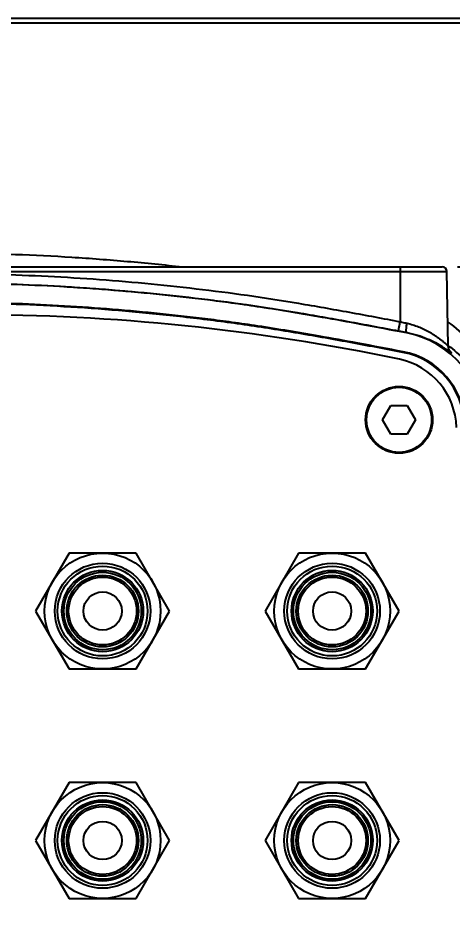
# Model space of a CAD drawing. Header units: millimetres. Extents: x 4086 to 8300, y 123 to 1549.
# Drawn here: x 6737.33 to 6748.68, y 656.05 to 679.99 of the extents above; entities that cross this region are included whole.
import ezdxf

# ---------------------------------------------------------------- set-up
doc = ezdxf.new("R2010")
doc.units = ezdxf.units.MM
doc.layers.add('外形图', color=7, linetype='Continuous')
doc.layers.add('尺寸标注', color=7, linetype='Continuous')
doc.styles.add('思源黑', font='SourceHanSansCN-Normal.ttf')
doc.dimstyles.new('尺寸标注_1_4比例', dxfattribs={"dimtxt": 7, "dimasz": 6, "dimexe": 2, "dimexo": 1.5, "dimgap": 1, "dimtad": 1, "dimdec": 1, "dimlfac": 4, "dimdsep": 46, "dimtxsty": '思源黑', "dimcen": 0.09, "dimadec": 0, "dimazin": 0, "dimtp": 0.01, "dimtm": 0.01, "dimtfac": 1, "dimtdec": 1, "dimtofl": 0, "dimtmove": 0, "dimatfit": 3, "dimfxl": 1, "dimtolj": 1, "dimarcsym": 0})

# ---------------------------------------------------------------- blocks, each defined once
blk = doc.blocks.new('*D943')
at = {"layer": 'Defpoints', "color": 0}
for p in [(6747.304, 673.487), (6761.373, 632.737), (6781.158, 632.737)]:
    blk.add_point(p, dxfattribs=at)
at = {"layer": '尺寸标注', "color": 0, "lineweight": -2}
for p, q in [((6748.804, 673.487), (6783.158, 673.487)), ((6781.158, 667.487), (6781.158, 638.737)), ((6762.873, 632.737), (6783.158, 632.737))]:
    blk.add_line(p, q, dxfattribs=at)
at = {"layer": '尺寸标注', "color": 0}
for points in [[(6782.158, 667.487), (6780.158, 667.487), (6781.158, 673.487)], [(6780.158, 638.737), (6782.158, 638.737), (6781.158, 632.737)]]:
    blk.add_solid(points, dxfattribs=at)
at = {"layer": '尺寸标注', "color": 0, "insert": (6776.529, 653.112), "char_height": 7, "attachment_point": 5, "rotation": 90, "style": '思源黑'}
blk.add_mtext('\\A1;163', dxfattribs=at)

msp = doc.modelspace()

# ---------------------------------------------------------------- linework, layer by layer
at = {"layer": '外形图'}
for p, q in [((6712.6766, 679.867), (6759.3815, 679.867)), ((6712.8015, 679.9868), (6759.2566, 679.9868)), ((6723.6519, 673.4868), (6748.4062, 673.4868)), ((6736.5837, 673.364), (6748.5312, 673.364)), ((6747.3069, 673.364), (6747.3074, 672.0528)), ((6748.5651, 671.4223), (6748.5312, 673.364)), ((6747.4785, 671.758), (6747.4809, 671.7708)), ((6747.3841, 671.2669), (6747.3808, 671.2498)), ((6748.5651, 671.4222), (6748.5651, 671.4223)), ((6748.5655, 671.4244), (6748.5661, 671.424)), ((6746.8491, 669.4868), (6747.0641, 669.8592)), ((6747.0641, 669.8592), (6747.4941, 669.8592)), ((6747.4941, 669.8592), (6747.7091, 669.4868)), ((6747.0641, 669.1145), (6746.8491, 669.4868)), ((6747.7091, 669.4868), (6747.4941, 669.1145)), ((6747.4941, 669.1145), (6747.0641, 669.1145)), ((6738.6541, 666.0024), (6737.7791, 664.4868)), ((6740.4041, 666.0024), (6738.6541, 666.0024)), ((6741.2791, 664.4868), (6740.4041, 666.0024)), ((6744.6541, 666.0024), (6743.7791, 664.4868)), ((6746.4041, 666.0024), (6744.6541, 666.0024)), ((6747.2791, 664.4868), (6746.4041, 666.0024)), ((6737.7791, 664.4868), (6738.6541, 662.9713)), ((6740.4041, 662.9713), (6741.2791, 664.4868)), ((6743.7791, 664.4868), (6744.6541, 662.9713)), ((6746.4041, 662.9713), (6747.2791, 664.4868)), ((6738.6541, 662.9713), (6740.4041, 662.9713)), ((6744.6541, 662.9713), (6746.4041, 662.9713)), ((6738.6541, 660.0024), (6737.7791, 658.4868)), ((6740.4041, 660.0024), (6738.6541, 660.0024)), ((6741.2791, 658.4868), (6740.4041, 660.0024)), ((6744.6541, 660.0024), (6743.7791, 658.4868)), ((6746.4041, 660.0024), (6744.6541, 660.0024)), ((6747.2791, 658.4868), (6746.4041, 660.0024)), ((6737.7791, 658.4868), (6738.6541, 656.9713)), ((6740.4041, 656.9713), (6741.2791, 658.4868)), ((6743.7791, 658.4868), (6744.6541, 656.9713)), ((6746.4041, 656.9713), (6747.2791, 658.4868)), ((6738.6541, 656.9713), (6740.4041, 656.9713)), ((6744.6541, 656.9713), (6746.4041, 656.9713))]:
    msp.add_line(p, q, dxfattribs=at)
msp.add_lwpolyline([(6748.6247, 671.266), (6748.6248, 671.2658), (6748.6247, 671.2659), (6748.6243, 671.2663), (6748.6236, 671.2671), (6748.6225, 671.2684), (6748.6211, 671.2701), (6748.6192, 671.2723), (6748.6169, 671.2752), (6748.6141, 671.2787), (6748.611, 671.283), (6748.6075, 671.288), (6748.6036, 671.2938), (6748.5995, 671.3006), (6748.595, 671.3084), (6748.5903, 671.3176), (6748.5855, 671.328), (6748.5808, 671.3395), (6748.5765, 671.3519), (6748.5727, 671.3653), (6748.5695, 671.3796), (6748.5671, 671.3947), (6748.5656, 671.4105), (6748.5651, 671.4223)], dxfattribs=at)
for centre, radius in [((6747.2791, 669.4868), 0.875), ((6747.2791, 669.4868), 0.85), ((6739.5291, 664.4868), 1.5155), ((6745.5291, 664.4868), 1.5155), ((6739.5291, 664.4868), 1.25), ((6745.5291, 664.4868), 1.25), ((6739.5291, 664.4868), 1.175), ((6739.5291, 664.4868), 1.0625), ((6739.5291, 664.4868), 1.0125), ((6745.5291, 664.4868), 1.175), ((6745.5291, 664.4868), 1.0625), ((6745.5291, 664.4868), 1.0125), ((6739.5291, 664.4868), 0.9375), ((6739.5291, 664.4868), 0.8875), ((6745.5291, 664.4868), 0.9375), ((6745.5291, 664.4868), 0.8875), ((6739.5291, 664.4868), 0.5), ((6745.5291, 664.4868), 0.5), ((6739.5291, 658.4868), 1.5155), ((6745.5291, 658.4868), 1.5155), ((6739.5291, 658.4868), 1.25), ((6745.5291, 658.4868), 1.25), ((6739.5291, 658.4868), 1.175), ((6739.5291, 658.4868), 1.0625), ((6739.5291, 658.4868), 1.0125), ((6745.5291, 658.4868), 1.175), ((6745.5291, 658.4868), 1.0625), ((6745.5291, 658.4868), 1.0125), ((6739.5291, 658.4868), 0.9375), ((6739.5291, 658.4868), 0.8875), ((6745.5291, 658.4868), 0.9375), ((6745.5291, 658.4868), 0.8875), ((6739.5291, 658.4868), 0.5), ((6745.5291, 658.4868), 0.5)]:
    msp.add_circle(centre, radius, dxfattribs=at)
for centre, radius, start, end in [((6748.4062, 673.3618), 0.125, 1, 90), ((6736.0291, 617.2368), 55, 78.18772, 101.81228), ((6747.0068, 669.3029), 2.5, 2.17109, 79.12491), ((6747.0068, 669.3029), 1.9825, 2.17109, 79.12491), ((6747.0068, 669.3029), 2, 2.17109, 79.12491), ((6748.0264, 670.6335), 0.8714, 46.57074, 47.02226), ((6748.0934, 670.7044), 0.7738, 46.31089, 46.56705), ((6746.9041, 669.2368), 1.875, 1.5544, 78.18772)]:
    msp.add_arc(centre, radius, start, end, dxfattribs=at)
for points, knots in [([(6729.9563, 673.4874), (6730.4327, 673.5422), (6731.3924, 673.6421), (6732.8418, 673.7613), (6734.3062, 673.8349), (6735.7789, 673.8524), (6737.2521, 673.8206), (6738.7193, 673.7474), (6740.1741, 673.6378), (6741.138, 673.5412), (6741.6167, 673.4875)], [0, 0, 0, 0, 0.1230841, 0.2476453, 0.3732221, 0.4993523, 0.6255675, 0.7513927, 0.8763566, 1, 1, 1, 1]), ([(6747.3041, 673.4868), (6747.3043, 673.4868), (6747.3044, 673.4857), (6747.3047, 673.4843), (6747.3049, 673.4811), (6747.3052, 673.4772), (6747.3054, 673.4721), (6747.3057, 673.4632), (6747.3061, 673.4499), (6747.3064, 673.4315), (6747.3067, 673.4106), (6747.3068, 673.3878), (6747.3069, 673.3721), (6747.3069, 673.364)], [0, 0, 0, 0, 0.0052637, 0.0197454, 0.0435551, 0.0765071, 0.1183043, 0.1685593, 0.2924872, 0.4436499, 0.6163748, 0.8041757, 1, 1, 1, 1]), ([(6736.5837, 673.2972), (6737.034, 673.2875), (6737.9343, 673.2556), (6739.2832, 673.1751), (6740.6299, 673.0634), (6741.9738, 672.9217), (6743.3142, 672.75), (6744.6491, 672.5395), (6745.9796, 672.3036), (6746.8649, 672.1372), (6747.3074, 672.0528)], [0, 0, 0, 0, 0.1249956, 0.2499926, 0.3749909, 0.4999905, 0.6249908, 0.7499924, 0.8749959, 1, 1, 1, 1]), ([(6747.4785, 671.758), (6747.0818, 671.8342), (6746.3494, 671.9731), (6745.0786, 672.2045), (6743.9774, 672.3892), (6742.9981, 672.5306), (6742.3494, 672.6147), (6741.7172, 672.6896), (6740.8772, 672.7803), (6739.8248, 672.8771), (6738.5598, 672.9661), (6737.2972, 673.027), (6736.0457, 673.0571), (6734.8092, 673.0538), (6733.5705, 673.0123), (6732.5218, 672.9452), (6731.648, 672.8727), (6730.698, 672.7834), (6729.4401, 672.6443), (6727.8622, 672.4313), (6726.2132, 672.1632), (6725.0973, 671.9461), (6724.5331, 671.8258)], [0, 0, 0, 0, 0.0524111, 0.0967235, 0.1675951, 0.1972642, 0.2250931, 0.2524722, 0.2798683, 0.3347074, 0.3895889, 0.4443945, 0.4986945, 0.5520082, 0.6048104, 0.659478, 0.6883237, 0.7185839, 0.7832717, 0.8525215, 0.9251495, 1, 1, 1, 1]), ([(6736.5838, 673.0517), (6737.0323, 673.042), (6737.9292, 673.0102), (6739.2729, 672.9299), (6740.6143, 672.8187), (6741.953, 672.6773), (6743.2882, 672.5064), (6744.6179, 672.2965), (6745.9433, 672.0614), (6746.8253, 671.8958), (6747.266, 671.8117)], [0, 0, 0, 0, 0.1249963, 0.2499935, 0.3749917, 0.4999909, 0.6249902, 0.7499911, 0.8749949, 1, 1, 1, 1]), ([(6747.3841, 671.2669), (6746.9885, 671.3429), (6746.2586, 671.4814), (6744.9942, 671.7116), (6743.9006, 671.8952), (6742.9297, 672.0353), (6742.2875, 672.1186), (6741.6614, 672.1926), (6740.4116, 672.3276), (6738.9494, 672.4467), (6737.2798, 672.5273), (6736.041, 672.5571), (6734.8181, 672.5538), (6733.5934, 672.5129), (6732.3258, 672.4315), (6730.9688, 672.3101), (6729.5023, 672.148), (6727.9372, 671.9367), (6726.3023, 671.671), (6725.1962, 671.4559), (6724.6373, 671.3368)], [0, 0, 0, 0, 0.0527277, 0.0972358, 0.1682074, 0.1978381, 0.2256168, 0.2529665, 0.2803586, 0.3901348, 0.4449088, 0.4991183, 0.5522949, 0.604938, 0.659473, 0.7185232, 0.7832426, 0.8525544, 0.9252127, 1, 1, 1, 1]), ([(6747.3808, 671.2498), (6746.912, 671.3399), (6745.9739, 671.5174), (6744.564, 671.7694), (6743.1492, 671.9931), (6741.7281, 672.1719), (6740.3033, 672.318), (6738.8753, 672.4293), (6737.445, 672.505), (6736.0131, 672.5419), (6734.5807, 672.534), (6733.1495, 672.4731), (6731.7213, 672.364), (6730.2961, 672.222), (6728.8743, 672.0493), (6727.4568, 671.844), (6726.0447, 671.6043), (6725.1078, 671.4192), (6724.6409, 671.3197)], [0, 0, 0, 0, 0.0625012, 0.125002, 0.1875016, 0.2500011, 0.3125012, 0.3750013, 0.4375016, 0.5000017, 0.5625009, 0.6249996, 0.687499, 0.7499992, 0.8124994, 0.8749996, 0.9374997, 1, 1, 1, 1]), ([(6747.266, 671.8117), (6747.2657, 671.8121), (6747.266, 671.8141), (6747.2661, 671.8178), (6747.267, 671.8239), (6747.2681, 671.8321), (6747.2696, 671.8423), (6747.2724, 671.8598), (6747.2768, 671.8859), (6747.2831, 671.9218), (6747.2905, 671.9625), (6747.2987, 672.0068), (6747.3044, 672.0373), (6747.3074, 672.0528)], [0, 0, 0, 0, 0.0066332, 0.0224141, 0.0473086, 0.0811101, 0.1235169, 0.1741444, 0.2981432, 0.4485839, 0.6199717, 0.8060441, 1, 1, 1, 1]), ([(6747.3074, 672.0528), (6747.3224, 672.0494), (6747.3824, 672.0357), (6747.4424, 672.0221), (6747.4873, 672.0119)], [0, 0, 0, 0, 0.2509791, 1, 1, 1, 1]), ([(6747.4809, 671.7708), (6747.4781, 671.7717), (6747.4728, 671.7793), (6747.4676, 671.8042), (6747.467, 671.8534), (6747.4734, 671.9266), (6747.4819, 671.9821), (6747.4873, 672.0119)], [0, 0, 0, 0, 0.036736, 0.1001643, 0.3155737, 0.6292828, 1, 1, 1, 1]), ([(6747.4873, 672.0119), (6747.5378, 672.0005), (6747.6379, 671.9737), (6747.7847, 671.9226), (6747.9274, 671.8609), (6748.0424, 671.8012), (6748.1317, 671.7488), (6748.1974, 671.7074), (6748.2617, 671.6638), (6748.3141, 671.6258), (6748.3554, 671.5945), (6748.3859, 671.5705), (6748.4162, 671.5462), (6748.4461, 671.5214), (6748.4708, 671.5005), (6748.4904, 671.4836), (6748.5051, 671.4709), (6748.5197, 671.4581), (6748.532, 671.4475), (6748.5418, 671.4391), (6748.5479, 671.4338), (6748.5529, 671.4297), (6748.5569, 671.4269), (6748.5604, 671.4237), (6748.5635, 671.422), (6748.5651, 671.4222)], [0, 0, 0, 0, 0.124995, 0.2499918, 0.3749892, 0.4999885, 0.5624973, 0.6250061, 0.6875147, 0.7500231, 0.7812781, 0.812533, 0.8437879, 0.8750426, 0.9062974, 0.921925, 0.9375511, 0.9531814, 0.9688015, 0.9766176, 0.9844524, 0.9883343, 0.9922114, 0.9962072, 1, 1, 1, 1]), ([(6748.5543, 672.043), (6748.7543, 671.9008), (6749.1295, 671.5644), (6749.5719, 670.9371), (6749.8696, 670.2045), (6749.9516, 669.6745), (6749.9615, 669.4064)], [0, 0, 0, 0, 0.2384256, 0.4846563, 0.7394727, 1, 1, 1, 1]), ([(6747.266, 671.8117), (6747.284, 671.8082), (6747.3556, 671.7946), (6747.4273, 671.781), (6747.4809, 671.7708)], [0, 0, 0, 0, 0.2510042, 1, 1, 1, 1]), ([(6747.4809, 671.7708), (6747.5766, 671.7527), (6747.7587, 671.7076), (6748.0096, 671.6158), (6748.2235, 671.5133), (6748.3752, 671.4245), (6748.4758, 671.3587), (6748.5354, 671.3174), (6748.5775, 671.2872), (6748.6054, 671.267), (6748.624, 671.2535), (6748.6403, 671.2425), (6748.6482, 671.2373), (6748.6531, 671.2354), (6748.6528, 671.2375), (6748.6517, 671.239), (6748.6498, 671.2415), (6748.6457, 671.2462), (6748.6384, 671.2538), (6748.6318, 671.2602), (6748.6279, 671.2639)], [0, 0, 0, 0, 0.2184523, 0.4197772, 0.5984404, 0.7498887, 0.8137044, 0.8682472, 0.9123966, 0.930246, 0.9450823, 0.9650566, 0.9700449, 0.9718769, 0.9725755, 0.9740062, 0.9762638, 0.9793649, 0.9880747, 1, 1, 1, 1]), ([(6748.5661, 671.424), (6748.7152, 671.3168), (6748.9983, 671.0643), (6749.3403, 670.5912), (6749.5777, 670.0274), (6749.644, 669.6139), (6749.652, 669.4031)], [0, 0, 0, 0, 0.2324156, 0.4760085, 0.7330727, 1, 1, 1, 1])]:
    msp.add_open_spline(points, degree=3, knots=knots, dxfattribs=at)

# ---------------------------------------------------------------- dimensions: what is measured, and where the dimension line sits
at = {"layer": '尺寸标注'}
dim = msp.add_linear_dim(base=(6781.1582, 632.7368), p1=(6747.3041, 673.4868), p2=(6761.373, 632.7368), angle=90, dimstyle='尺寸标注_1_4比例', dxfattribs=at)
dim.commit()
dim.dimension.update_dxf_attribs({"geometry": '*D943', "text_midpoint": (6776.5291, 653.1118)})

doc.saveas('drawing.dxf')
